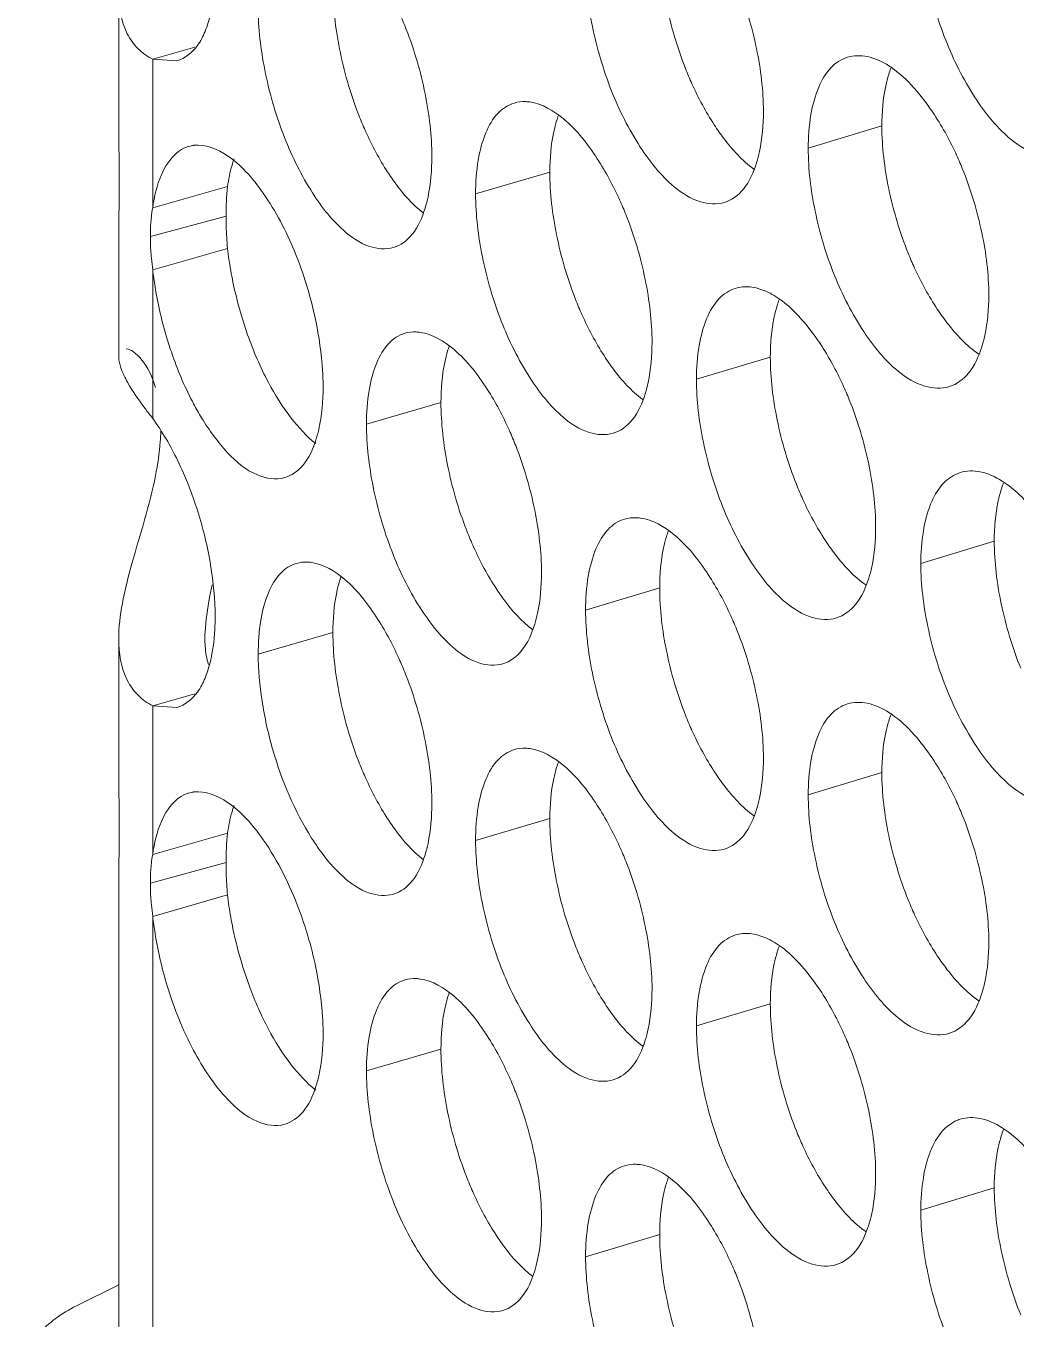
# Model space of a CAD drawing. Header units: millimetres. Extents: x 1177 to 4147, y 93 to 2194.
# Drawn here: x 2490.64 to 2502.7, y 757.22 to 772.97 of the extents above; entities that cross this region are included whole.
import ezdxf

# ---------------------------------------------------------------- set-up
doc = ezdxf.new("R2010")
doc.units = ezdxf.units.MM
doc.header["$LTSCALE"] = 0.1
doc.layers.get('0').update_dxf_attribs({"lineweight": 13})
doc.layers.add('标注', color=251, linetype='Continuous', lineweight=9)

# ---------------------------------------------------------------- blocks, each defined once
blk = doc.blocks.new('02')
for p, q in [((4328.801, 693.937), (4328.801, 696.095)), ((4329.392, 692.345), (4329.392, 694.932)), ((4328.801, 689.75), (4328.801, 691.908)), ((4329.392, 688.682), (4329.392, 691.269)), ((4328.801, 682.687), (4328.801, 684.845)), ((4329.392, 681.095), (4329.392, 683.682)), ((4328.801, 672.837), (4328.801, 680.658)), ((4329.392, 671.722), (4329.392, 680.019)), ((4328.064, 673.242), (4328.801, 673.61))]:
    blk.add_line(p, q)
for points, knots in [([(4328.811, 692.768), (4328.811, 692.859), (4328.808, 693.249), (4328.801, 693.638), (4328.801, 693.937)], [0, 0, 0, 0, 0.234141, 1, 1, 1, 1]), ([(4328.801, 691.908), (4328.801, 691.965), (4328.805, 692.252), (4328.811, 692.539), (4328.811, 692.768)], [0, 0, 0, 0, 0.201606, 1, 1, 1, 1]), ([(4328.811, 681.518), (4328.811, 681.609), (4328.808, 681.999), (4328.801, 682.388), (4328.801, 682.687)], [0, 0, 0, 0, 0.234141, 1, 1, 1, 1]), ([(4328.801, 680.658), (4328.801, 680.715), (4328.805, 681.002), (4328.811, 681.289), (4328.811, 681.518)], [0, 0, 0, 0, 0.201606, 1, 1, 1, 1]), ([(4328.064, 673.242), (4327.934, 673.177), (4327.699, 673.036), (4327.413, 672.779), (4327.229, 672.491), (4327.185, 672.28), (4327.185, 672.181)], [0, 0, 0, 0, 0.301576, 0.565308, 0.793495, 1, 1, 1, 1])]:
    blk.add_open_spline(points, degree=3, knots=knots)
at = {"layer": '标注'}
for p, q in [((4330.127, 695.141), (4329.392, 694.932)), ((4329.392, 694.932), (4329.813, 694.902)), ((4342.08, 693.771), (4340.799, 693.381)), ((4342.08, 693.771), (4340.799, 693.381)), ((4336.303, 692.969), (4335.011, 692.588)), ((4330.695, 692.717), (4329.392, 692.345)), ((4330.668, 692.203), (4329.351, 691.844)), ((4330.695, 691.641), (4329.392, 691.269)), ((4340.139, 689.749), (4338.854, 689.362)), ((4334.408, 688.96), (4333.112, 688.583)), ((4344.036, 686.548), (4342.758, 686.155)), ((4338.214, 685.732), (4336.925, 685.348)), ((4332.528, 684.957), (4331.228, 684.582)), ((4330.127, 683.891), (4329.392, 683.682)), ((4329.392, 683.682), (4329.813, 683.652)), ((4342.08, 682.521), (4340.799, 682.131)), ((4336.303, 681.719), (4335.011, 681.338)), ((4330.695, 681.467), (4329.392, 681.095)), ((4330.668, 680.953), (4329.351, 680.594)), ((4330.695, 680.391), (4329.392, 680.019)), ((4340.139, 678.499), (4338.854, 678.112)), ((4334.408, 677.71), (4333.112, 677.333)), ((4344.036, 675.298), (4342.758, 674.905)), ((4338.214, 674.482), (4336.925, 674.098))]:
    blk.add_line(p, q, dxfattribs=at)
for centre, radius, start, end in [((4344.003, 694.104), 1.889, 159.2059, 162.6715), ((4344.003, 694.104), 1.889, 159.2059, 162.6715), ((4338.27, 693.298), 1.933, 160.2403, 163.0029), ((4330.173, 692.886), 0.55, 97.1735, 105.9366), ((4331.697, 691.929), 2.342, 169.768, 173.6853), ((4335.848, 692.205), 5.18, 178.0496, 180.0207), ((4336.345, 692.204), 5.677, 180.0086, 181.863), ((4336.687, 692.216), 6.02, 181.871, 185.483), ((4333.9, 691.891), 4.55, 185.3339, 187.8588), ((4336.712, 692.304), 6.053, 186.2893, 189.956), ((4342.076, 690.081), 1.903, 159.5485, 162.781), ((4336.39, 689.289), 1.95, 160.5892, 163.1153), ((4343.627, 687.144), 0.623, 107.151, 111.3587), ((4345.946, 686.882), 1.875, 158.8656, 162.563), ((4340.165, 686.062), 1.918, 159.8933, 162.8914), ((4334.526, 685.283), 1.966, 160.9402, 163.2288), ((4332.677, 684.848), 2.377, 177.2621, 180.0726), ((4344.003, 682.854), 1.889, 159.2059, 162.6715), ((4338.27, 682.048), 1.933, 160.2403, 163.0029), ((4330.173, 681.636), 0.55, 97.1735, 105.9366), ((4331.697, 680.679), 2.342, 169.768, 173.6853), ((4335.848, 680.955), 5.18, 178.0496, 180.0207), ((4336.345, 680.954), 5.677, 180.0086, 181.863), ((4336.687, 680.966), 6.02, 181.871, 185.483), ((4333.9, 680.641), 4.55, 185.3339, 187.8588), ((4336.712, 681.054), 6.053, 186.2893, 189.956), ((4325.459, 677.725), 6.915, 11.8959, 16.4054), ((4342.076, 678.831), 1.903, 159.5485, 162.781), ((4337.706, 681.239), 7.065, 196.9104, 198.0479), ((4336.39, 678.039), 1.95, 160.5892, 163.1153), ((4343.627, 675.894), 0.623, 107.151, 111.3587), ((4345.946, 675.632), 1.875, 158.8656, 162.563), ((4340.165, 674.812), 1.918, 159.8933, 162.8914)]:
    blk.add_arc(centre, radius, start, end, dxfattribs=at)
for points, knots in [([(4342.758, 697.405), (4342.758, 697.038), (4342.853, 696.282), (4343.179, 695.201), (4343.667, 694.252), (4344.099, 693.721), (4344.336, 693.529)], [0, 0, 0, 0, 0.256412, 0.529221, 0.786254, 1, 1, 1, 1]), ([(4338.214, 696.982), (4338.214, 696.615), (4338.307, 695.859), (4338.52, 695.129), (4338.664, 694.767)], [0, 0, 0, 0, 0.484725, 1, 1, 1, 1]), ([(4338.214, 696.982), (4338.214, 696.615), (4338.307, 695.859), (4338.52, 695.129), (4338.664, 694.767)], [0, 0, 0, 0, 0.484725, 1, 1, 1, 1]), ([(4333.805, 695.451), (4333.77, 695.54), (4333.629, 695.879), (4333.458, 696.205), (4333.312, 696.433)], [0, 0, 0, 0, 0.260824, 1, 1, 1, 1]), ([(4336.925, 696.598), (4336.925, 696.231), (4337.018, 695.475), (4337.335, 694.392), (4337.812, 693.441), (4338.234, 692.905), (4338.467, 692.711)], [0, 0, 0, 0, 0.256988, 0.530284, 0.787246, 1, 1, 1, 1]), ([(4336.925, 696.598), (4336.925, 696.231), (4337.018, 695.475), (4337.335, 694.392), (4337.812, 693.441), (4338.234, 692.905), (4338.467, 692.711)], [0, 0, 0, 0, 0.256988, 0.530284, 0.787246, 1, 1, 1, 1]), ([(4332.528, 696.207), (4332.528, 695.84), (4332.618, 695.083), (4332.827, 694.352), (4332.967, 693.989)], [0, 0, 0, 0, 0.484841, 1, 1, 1, 1]), ([(4340.019, 694.023), (4340.019, 694.389), (4339.925, 695.145), (4339.709, 695.874), (4339.564, 696.236)], [0, 0, 0, 0, 0.484554, 1, 1, 1, 1]), ([(4340.019, 694.023), (4340.019, 694.389), (4339.925, 695.145), (4339.709, 695.874), (4339.564, 696.236)], [0, 0, 0, 0, 0.484554, 1, 1, 1, 1]), ([(4328.801, 696.095), (4328.8, 695.85), (4328.855, 695.483), (4329.123, 695.104), (4329.299, 694.978), (4329.392, 694.932)], [0, 0, 0, 0, 0.536627, 0.771347, 1, 1, 1, 1]), ([(4329.813, 694.902), (4329.956, 694.943), (4330.159, 695.114), (4330.317, 695.426), (4330.376, 695.62), (4330.401, 695.725)], [0, 0, 0, 0, 0.426718, 0.691609, 1, 1, 1, 1]), ([(4331.228, 695.832), (4331.228, 695.469), (4331.318, 694.72), (4331.622, 693.645), (4332.079, 692.695), (4332.485, 692.155), (4332.711, 691.955)], [0, 0, 0, 0, 0.256731, 0.529807, 0.786809, 1, 1, 1, 1]), ([(4334.249, 693.235), (4334.249, 693.602), (4334.157, 694.358), (4333.946, 695.088), (4333.805, 695.451)], [0, 0, 0, 0, 0.48467, 1, 1, 1, 1]), ([(4341.48, 694.965), (4341.372, 694.933), (4341.157, 694.788), (4340.95, 694.422), (4340.824, 693.939), (4340.799, 693.577), (4340.799, 693.381)], [0, 0, 0, 0, 0.184776, 0.405862, 0.677804, 1, 1, 1, 1]), ([(4341.48, 694.965), (4341.372, 694.933), (4341.157, 694.788), (4340.95, 694.422), (4340.824, 693.939), (4340.799, 693.577), (4340.799, 693.381)], [0, 0, 0, 0, 0.184776, 0.405862, 0.677804, 1, 1, 1, 1]), ([(4342.966, 694.008), (4342.854, 694.176), (4342.627, 694.473), (4342.244, 694.815), (4341.855, 695), (4341.59, 694.999), (4341.48, 694.965)], [0, 0, 0, 0, 0.324351, 0.596195, 0.815556, 1, 1, 1, 1]), ([(4342.966, 694.008), (4342.854, 694.176), (4342.627, 694.473), (4342.244, 694.815), (4341.855, 695), (4341.59, 694.999), (4341.48, 694.965)], [0, 0, 0, 0, 0.324351, 0.596195, 0.815556, 1, 1, 1, 1]), ([(4338.664, 694.767), (4338.699, 694.678), (4338.842, 694.341), (4339.016, 694.016), (4339.164, 693.789)], [0, 0, 0, 0, 0.260671, 1, 1, 1, 1]), ([(4338.664, 694.767), (4338.699, 694.678), (4338.842, 694.341), (4339.016, 694.016), (4339.164, 693.789)], [0, 0, 0, 0, 0.260671, 1, 1, 1, 1]), ([(4342.2, 694.667), (4342.18, 694.602), (4342.104, 694.309), (4342.08, 694.005), (4342.08, 693.771)], [0, 0, 0, 0, 0.225626, 1, 1, 1, 1]), ([(4342.2, 694.667), (4342.18, 694.602), (4342.104, 694.309), (4342.08, 694.005), (4342.08, 693.771)], [0, 0, 0, 0, 0.225626, 1, 1, 1, 1]), ([(4335.681, 694.169), (4335.576, 694.138), (4335.362, 693.994), (4335.16, 693.629), (4335.035, 693.147), (4335.011, 692.785), (4335.011, 692.588)], [0, 0, 0, 0, 0.18233, 0.402579, 0.67547, 1, 1, 1, 1]), ([(4335.955, 694.187), (4335.931, 694.19), (4335.84, 694.199), (4335.747, 694.188), (4335.681, 694.169)], [0, 0, 0, 0, 0.259303, 1, 1, 1, 1]), ([(4337.128, 693.2), (4336.963, 693.454), (4336.645, 693.87), (4336.171, 694.156), (4335.955, 694.187)], [0, 0, 0, 0, 0.581214, 1, 1, 1, 1]), ([(4332.967, 693.989), (4333.001, 693.9), (4333.141, 693.561), (4333.311, 693.235), (4333.455, 693.007)], [0, 0, 0, 0, 0.260931, 1, 1, 1, 1]), ([(4339.899, 693.129), (4339.919, 693.194), (4339.995, 693.486), (4340.019, 693.79), (4340.019, 694.023)], [0, 0, 0, 0, 0.225563, 1, 1, 1, 1]), ([(4339.899, 693.129), (4339.919, 693.194), (4339.995, 693.486), (4340.019, 693.79), (4340.019, 694.023)], [0, 0, 0, 0, 0.225563, 1, 1, 1, 1]), ([(4343.479, 693.031), (4343.443, 693.12), (4343.296, 693.458), (4343.118, 693.782), (4342.966, 694.008)], [0, 0, 0, 0, 0.260387, 1, 1, 1, 1]), ([(4343.479, 693.031), (4343.443, 693.12), (4343.296, 693.458), (4343.118, 693.782), (4342.966, 694.008)], [0, 0, 0, 0, 0.260387, 1, 1, 1, 1]), ([(4336.421, 693.864), (4336.401, 693.799), (4336.327, 693.506), (4336.303, 693.202), (4336.303, 692.969)], [0, 0, 0, 0, 0.225225, 1, 1, 1, 1]), ([(4339.164, 693.789), (4339.217, 693.708), (4339.414, 693.426), (4339.651, 693.165), (4339.853, 693.02)], [0, 0, 0, 0, 0.279659, 1, 1, 1, 1]), ([(4339.164, 693.789), (4339.217, 693.708), (4339.414, 693.426), (4339.651, 693.165), (4339.853, 693.02)], [0, 0, 0, 0, 0.279659, 1, 1, 1, 1]), ([(4342.08, 693.771), (4342.08, 693.405), (4342.174, 692.648), (4342.391, 691.92), (4342.537, 691.559)], [0, 0, 0, 0, 0.484648, 1, 1, 1, 1]), ([(4342.08, 693.771), (4342.08, 693.405), (4342.174, 692.648), (4342.391, 691.92), (4342.537, 691.559)], [0, 0, 0, 0, 0.484648, 1, 1, 1, 1]), ([(4331.316, 692.6), (4331.223, 692.734), (4331.035, 692.972), (4330.662, 693.309), (4330.309, 693.458), (4330.104, 693.433)], [0, 0, 0, 0, 0.320968, 0.5929, 1, 1, 1, 1]), ([(4344.336, 693.529), (4344.475, 693.417), (4344.755, 693.242), (4345.098, 693.223), (4345.235, 693.265)], [0, 0, 0, 0, 0.555309, 1, 1, 1, 1]), ([(4329.805, 693.297), (4329.689, 693.198), (4329.497, 692.886), (4329.419, 692.542), (4329.392, 692.345)], [0, 0, 0, 0, 0.434523, 1, 1, 1, 1]), ([(4330.022, 693.416), (4329.963, 693.399), (4329.887, 693.361), (4329.821, 693.31), (4329.805, 693.297)], [0, 0, 0, 0, 0.740858, 1, 1, 1, 1]), ([(4334.132, 692.342), (4334.152, 692.407), (4334.226, 692.699), (4334.249, 693.002), (4334.249, 693.235)], [0, 0, 0, 0, 0.225161, 1, 1, 1, 1]), ([(4340.799, 693.381), (4340.799, 693.015), (4340.893, 692.258), (4341.216, 691.177), (4341.7, 690.227), (4342.129, 689.694), (4342.365, 689.502)], [0, 0, 0, 0, 0.256604, 0.529576, 0.786585, 1, 1, 1, 1]), ([(4340.799, 693.381), (4340.799, 693.015), (4340.893, 692.258), (4341.216, 691.177), (4341.7, 690.227), (4342.129, 689.694), (4342.365, 689.502)], [0, 0, 0, 0, 0.256604, 0.529576, 0.786585, 1, 1, 1, 1]), ([(4330.808, 693.196), (4330.795, 693.16), (4330.744, 693.003), (4330.712, 692.842), (4330.695, 692.717)], [0, 0, 0, 0, 0.232223, 1, 1, 1, 1]), ([(4333.455, 693.007), (4333.505, 692.929), (4333.689, 692.657), (4333.909, 692.404), (4334.096, 692.258)], [0, 0, 0, 0, 0.278486, 1, 1, 1, 1]), ([(4337.629, 692.22), (4337.594, 692.309), (4337.45, 692.647), (4337.276, 692.972), (4337.128, 693.2)], [0, 0, 0, 0, 0.26065, 1, 1, 1, 1]), ([(4339.34, 692.44), (4339.469, 692.479), (4339.727, 692.679), (4339.848, 692.966), (4339.899, 693.129)], [0, 0, 0, 0, 0.441719, 1, 1, 1, 1]), ([(4339.34, 692.44), (4339.469, 692.479), (4339.727, 692.679), (4339.848, 692.966), (4339.899, 693.129)], [0, 0, 0, 0, 0.441719, 1, 1, 1, 1]), ([(4343.941, 690.821), (4343.941, 691.187), (4343.845, 691.943), (4343.626, 692.671), (4343.479, 693.031)], [0, 0, 0, 0, 0.484476, 1, 1, 1, 1]), ([(4343.941, 690.821), (4343.941, 691.187), (4343.845, 691.943), (4343.626, 692.671), (4343.479, 693.031)], [0, 0, 0, 0, 0.484476, 1, 1, 1, 1]), ([(4336.303, 692.969), (4336.303, 692.602), (4336.395, 691.846), (4336.607, 691.116), (4336.75, 690.753)], [0, 0, 0, 0, 0.484764, 1, 1, 1, 1]), ([(4330.695, 692.717), (4330.692, 692.69), (4330.68, 692.578), (4330.674, 692.466), (4330.671, 692.381)], [0, 0, 0, 0, 0.242582, 1, 1, 1, 1]), ([(4332.225, 690.4), (4332.14, 690.807), (4331.905, 691.573), (4331.535, 692.287), (4331.316, 692.6)], [0, 0, 0, 0, 0.521078, 1, 1, 1, 1]), ([(4335.011, 692.588), (4335.011, 692.222), (4335.103, 691.467), (4335.417, 690.385), (4335.888, 689.434), (4336.305, 688.897), (4336.536, 688.701)], [0, 0, 0, 0, 0.257025, 0.530351, 0.787311, 1, 1, 1, 1]), ([(4338.467, 692.711), (4338.602, 692.599), (4338.872, 692.423), (4339.207, 692.399), (4339.34, 692.44)], [0, 0, 0, 0, 0.557203, 1, 1, 1, 1]), ([(4338.467, 692.711), (4338.602, 692.599), (4338.872, 692.423), (4339.207, 692.399), (4339.34, 692.44)], [0, 0, 0, 0, 0.557203, 1, 1, 1, 1]), ([(4333.581, 691.655), (4333.709, 691.692), (4333.965, 691.893), (4334.083, 692.179), (4334.132, 692.342)], [0, 0, 0, 0, 0.438663, 1, 1, 1, 1]), ([(4329.369, 692.186), (4329.366, 692.159), (4329.355, 692.045), (4329.351, 691.931), (4329.351, 691.844)], [0, 0, 0, 0, 0.240746, 1, 1, 1, 1]), ([(4338.081, 690.006), (4338.081, 690.372), (4337.987, 691.128), (4337.773, 691.857), (4337.629, 692.22)], [0, 0, 0, 0, 0.484593, 1, 1, 1, 1]), ([(4332.711, 691.955), (4332.843, 691.837), (4333.109, 691.649), (4333.448, 691.616), (4333.581, 691.655)], [0, 0, 0, 0, 0.561342, 1, 1, 1, 1]), ([(4329.351, 691.844), (4329.351, 691.813), (4329.353, 691.688), (4329.36, 691.563), (4329.369, 691.468)], [0, 0, 0, 0, 0.242279, 1, 1, 1, 1]), ([(4342.537, 691.559), (4342.573, 691.47), (4342.718, 691.133), (4342.895, 690.809), (4343.045, 690.582)], [0, 0, 0, 0, 0.260496, 1, 1, 1, 1]), ([(4342.537, 691.559), (4342.573, 691.47), (4342.718, 691.133), (4342.895, 690.809), (4343.045, 690.582)], [0, 0, 0, 0, 0.260496, 1, 1, 1, 1]), ([(4329.392, 691.269), (4329.403, 691.17), (4329.459, 690.762), (4329.554, 690.36), (4329.644, 690.062)], [0, 0, 0, 0, 0.243528, 1, 1, 1, 1]), ([(4330.75, 691.257), (4330.762, 691.189), (4330.815, 690.911), (4330.885, 690.637), (4330.947, 690.434)], [0, 0, 0, 0, 0.247361, 1, 1, 1, 1]), ([(4341.005, 689.984), (4340.894, 690.152), (4340.692, 690.418), (4340.368, 690.723), (4340.08, 690.901), (4339.797, 690.984), (4339.613, 690.97), (4339.532, 690.945)], [0, 0, 0, 0, 0.324474, 0.533713, 0.711862, 0.863947, 1, 1, 1, 1]), ([(4336.75, 690.753), (4336.785, 690.664), (4336.926, 690.326), (4337.099, 690.001), (4337.246, 689.774)], [0, 0, 0, 0, 0.260758, 1, 1, 1, 1]), ([(4339.532, 690.945), (4339.425, 690.913), (4339.21, 690.768), (4339.005, 690.403), (4338.879, 689.921), (4338.854, 689.558), (4338.854, 689.362)], [0, 0, 0, 0, 0.183968, 0.404776, 0.677031, 1, 1, 1, 1]), ([(4343.819, 689.926), (4343.84, 689.991), (4343.916, 690.283), (4343.941, 690.587), (4343.941, 690.821)], [0, 0, 0, 0, 0.225833, 1, 1, 1, 1]), ([(4343.819, 689.926), (4343.84, 689.991), (4343.916, 690.283), (4343.941, 690.587), (4343.941, 690.821)], [0, 0, 0, 0, 0.225833, 1, 1, 1, 1]), ([(4340.259, 690.644), (4340.239, 690.579), (4340.164, 690.287), (4340.139, 689.983), (4340.139, 689.749)], [0, 0, 0, 0, 0.225492, 1, 1, 1, 1]), ([(4343.045, 690.582), (4343.1, 690.5), (4343.306, 690.211), (4343.555, 689.946), (4343.766, 689.802)], [0, 0, 0, 0, 0.280375, 1, 1, 1, 1]), ([(4343.045, 690.582), (4343.1, 690.5), (4343.306, 690.211), (4343.555, 689.946), (4343.766, 689.802)], [0, 0, 0, 0, 0.280375, 1, 1, 1, 1]), ([(4330.947, 690.434), (4330.977, 690.334), (4331.104, 689.949), (4331.264, 689.574), (4331.406, 689.308)], [0, 0, 0, 0, 0.257432, 1, 1, 1, 1]), ([(4332.357, 689.232), (4332.357, 689.325), (4332.344, 689.717), (4332.287, 690.107), (4332.225, 690.4)], [0, 0, 0, 0, 0.236743, 1, 1, 1, 1]), ([(4333.779, 690.163), (4333.673, 690.132), (4333.461, 689.988), (4333.26, 689.624), (4333.136, 689.142), (4333.112, 688.779), (4333.112, 688.583)], [0, 0, 0, 0, 0.181499, 0.401469, 0.674683, 1, 1, 1, 1]), ([(4334.048, 690.179), (4334.025, 690.183), (4333.935, 690.191), (4333.843, 690.181), (4333.779, 690.163)], [0, 0, 0, 0, 0.259359, 1, 1, 1, 1]), ([(4335.213, 689.189), (4335.049, 689.444), (4334.734, 689.86), (4334.263, 690.148), (4334.048, 690.179)], [0, 0, 0, 0, 0.582011, 1, 1, 1, 1]), ([(4328.932, 689.895), (4328.974, 689.89), (4329.073, 689.84), (4329.281, 689.635), (4329.389, 689.399), (4329.441, 689.221)], [0, 0, 0, 0, 0.148198, 0.361925, 1, 1, 1, 1]), ([(4329.644, 690.062), (4329.675, 689.962), (4329.801, 689.577), (4329.962, 689.202), (4330.104, 688.936)], [0, 0, 0, 0, 0.257377, 1, 1, 1, 1]), ([(4334.524, 689.855), (4334.505, 689.79), (4334.431, 689.497), (4334.408, 689.194), (4334.408, 688.96)], [0, 0, 0, 0, 0.225092, 1, 1, 1, 1]), ([(4337.962, 689.112), (4337.982, 689.177), (4338.056, 689.469), (4338.081, 689.773), (4338.081, 690.006)], [0, 0, 0, 0, 0.225428, 1, 1, 1, 1]), ([(4341.514, 689.006), (4341.478, 689.095), (4341.332, 689.433), (4341.155, 689.757), (4341.005, 689.984)], [0, 0, 0, 0, 0.260475, 1, 1, 1, 1]), ([(4343.255, 689.235), (4343.385, 689.275), (4343.644, 689.475), (4343.768, 689.764), (4343.819, 689.926)], [0, 0, 0, 0, 0.443684, 1, 1, 1, 1]), ([(4343.255, 689.235), (4343.385, 689.275), (4343.644, 689.475), (4343.768, 689.764), (4343.819, 689.926)], [0, 0, 0, 0, 0.443684, 1, 1, 1, 1]), ([(4328.954, 689.311), (4328.91, 689.391), (4328.841, 689.531), (4328.801, 689.686), (4328.801, 689.75)], [0, 0, 0, 0, 0.58968, 1, 1, 1, 1]), ([(4337.246, 689.774), (4337.297, 689.694), (4337.491, 689.415), (4337.721, 689.157), (4337.919, 689.011)], [0, 0, 0, 0, 0.279282, 1, 1, 1, 1]), ([(4340.139, 689.749), (4340.139, 689.383), (4340.233, 688.626), (4340.448, 687.897), (4340.593, 687.536)], [0, 0, 0, 0, 0.484687, 1, 1, 1, 1]), ([(4342.365, 689.502), (4342.502, 689.39), (4342.779, 689.214), (4343.119, 689.194), (4343.255, 689.235)], [0, 0, 0, 0, 0.555929, 1, 1, 1, 1]), ([(4342.365, 689.502), (4342.502, 689.39), (4342.779, 689.214), (4343.119, 689.194), (4343.255, 689.235)], [0, 0, 0, 0, 0.555929, 1, 1, 1, 1]), ([(4329.392, 688.682), (4329.347, 688.739), (4329.191, 688.941), (4329.044, 689.151), (4328.954, 689.311)], [0, 0, 0, 0, 0.283462, 1, 1, 1, 1]), ([(4331.406, 689.308), (4331.522, 689.092), (4331.761, 688.709), (4332.068, 688.373), (4332.228, 688.246)], [0, 0, 0, 0, 0.545672, 1, 1, 1, 1]), ([(4332.225, 688.289), (4332.248, 688.357), (4332.331, 688.664), (4332.357, 688.985), (4332.357, 689.232)], [0, 0, 0, 0, 0.223003, 1, 1, 1, 1]), ([(4335.709, 688.208), (4335.674, 688.297), (4335.532, 688.635), (4335.36, 688.961), (4335.213, 689.189)], [0, 0, 0, 0, 0.260737, 1, 1, 1, 1]), ([(4338.854, 689.362), (4338.854, 688.996), (4338.948, 688.239), (4339.268, 687.157), (4339.749, 686.207), (4340.174, 685.672), (4340.408, 685.479)], [0, 0, 0, 0, 0.256797, 0.52993, 0.786916, 1, 1, 1, 1]), ([(4334.408, 688.96), (4334.408, 688.594), (4334.499, 687.837), (4334.709, 687.107), (4334.851, 686.744)], [0, 0, 0, 0, 0.484802, 1, 1, 1, 1]), ([(4337.405, 688.424), (4337.534, 688.462), (4337.791, 688.662), (4337.911, 688.949), (4337.962, 689.112)], [0, 0, 0, 0, 0.440715, 1, 1, 1, 1]), ([(4341.972, 686.795), (4341.972, 687.161), (4341.877, 687.917), (4341.66, 688.645), (4341.514, 689.006)], [0, 0, 0, 0, 0.484515, 1, 1, 1, 1]), ([(4330.104, 688.936), (4330.148, 688.854), (4330.32, 688.553), (4330.523, 688.27), (4330.696, 688.086)], [0, 0, 0, 0, 0.271397, 1, 1, 1, 1]), ([(4330.479, 685.233), (4330.479, 685.532), (4330.418, 686.153), (4330.199, 687.066), (4329.861, 687.927), (4329.56, 688.452), (4329.392, 688.682)], [0, 0, 0, 0, 0.24518, 0.507954, 0.766556, 1, 1, 1, 1]), ([(4333.112, 688.583), (4333.112, 688.218), (4333.203, 687.466), (4333.511, 686.388), (4333.976, 685.437), (4334.388, 684.899), (4334.616, 684.701)], [0, 0, 0, 0, 0.25688, 0.530083, 0.787064, 1, 1, 1, 1]), ([(4336.536, 688.701), (4336.67, 688.588), (4336.938, 688.41), (4337.272, 688.384), (4337.405, 688.424)], [0, 0, 0, 0, 0.558251, 1, 1, 1, 1]), ([(4329.532, 688.462), (4329.531, 688.4), (4329.518, 688.14), (4329.479, 687.882), (4329.441, 687.688)], [0, 0, 0, 0, 0.238404, 1, 1, 1, 1]), ([(4331.69, 687.652), (4331.811, 687.687), (4332.057, 687.869), (4332.175, 688.138), (4332.225, 688.289)], [0, 0, 0, 0, 0.441393, 1, 1, 1, 1]), ([(4330.696, 688.086), (4330.844, 687.93), (4331.132, 687.674), (4331.537, 687.608), (4331.69, 687.652)], [0, 0, 0, 0, 0.574979, 1, 1, 1, 1]), ([(4336.157, 685.993), (4336.157, 686.36), (4336.065, 687.116), (4335.852, 687.845), (4335.709, 688.208)], [0, 0, 0, 0, 0.484632, 1, 1, 1, 1]), ([(4329.441, 687.688), (4329.339, 687.169), (4329.098, 686.438), (4328.856, 685.496), (4328.801, 685.051), (4328.801, 684.845)], [0, 0, 0, 0, 0.543055, 0.787808, 1, 1, 1, 1]), ([(4343.4, 687.725), (4343.297, 687.685), (4343.095, 687.529), (4342.901, 687.167), (4342.782, 686.696), (4342.758, 686.344), (4342.758, 686.155)], [0, 0, 0, 0, 0.186349, 0.409523, 0.681034, 1, 1, 1, 1]), ([(4344.942, 686.787), (4344.829, 686.955), (4344.599, 687.252), (4344.213, 687.593), (4343.82, 687.776), (4343.554, 687.774), (4343.443, 687.74)], [0, 0, 0, 0, 0.323685, 0.595295, 0.814917, 1, 1, 1, 1]), ([(4340.593, 687.536), (4340.628, 687.447), (4340.773, 687.109), (4340.948, 686.785), (4341.097, 686.558)], [0, 0, 0, 0, 0.260583, 1, 1, 1, 1]), ([(4344.157, 687.443), (4344.137, 687.378), (4344.06, 687.086), (4344.036, 686.781), (4344.036, 686.548)], [0, 0, 0, 0, 0.225761, 1, 1, 1, 1]), ([(4337.599, 686.93), (4337.493, 686.898), (4337.279, 686.754), (4337.075, 686.389), (4336.95, 685.907), (4336.925, 685.544), (4336.925, 685.348)], [0, 0, 0, 0, 0.183153, 0.403682, 0.676253, 1, 1, 1, 1]), ([(4337.876, 686.949), (4337.853, 686.952), (4337.76, 686.96), (4337.665, 686.95), (4337.599, 686.93)], [0, 0, 0, 0, 0.259249, 1, 1, 1, 1]), ([(4339.059, 685.965), (4338.893, 686.218), (4338.571, 686.635), (4338.094, 686.919), (4337.876, 686.949)], [0, 0, 0, 0, 0.580424, 1, 1, 1, 1]), ([(4334.851, 686.744), (4334.885, 686.655), (4335.026, 686.317), (4335.197, 685.991), (4335.343, 685.763)], [0, 0, 0, 0, 0.260845, 1, 1, 1, 1]), ([(4341.851, 685.9), (4341.872, 685.965), (4341.948, 686.257), (4341.972, 686.561), (4341.972, 686.795)], [0, 0, 0, 0, 0.225697, 1, 1, 1, 1]), ([(4338.332, 686.627), (4338.312, 686.562), (4338.238, 686.269), (4338.214, 685.965), (4338.214, 685.732)], [0, 0, 0, 0, 0.225358, 1, 1, 1, 1]), ([(4341.097, 686.558), (4341.151, 686.476), (4341.353, 686.191), (4341.595, 685.928), (4341.802, 685.784)], [0, 0, 0, 0, 0.280024, 1, 1, 1, 1]), ([(4344.036, 686.548), (4344.036, 686.181), (4344.131, 685.425), (4344.35, 684.697), (4344.496, 684.336)], [0, 0, 0, 0, 0.48461, 1, 1, 1, 1]), ([(4331.891, 686.16), (4331.787, 686.13), (4331.575, 685.987), (4331.375, 685.624), (4331.252, 685.142), (4331.228, 684.779), (4331.228, 684.582)], [0, 0, 0, 0, 0.180661, 0.40035, 0.673891, 1, 1, 1, 1]), ([(4332.157, 686.176), (4332.134, 686.179), (4332.046, 686.188), (4331.955, 686.179), (4331.891, 686.16)], [0, 0, 0, 0, 0.259416, 1, 1, 1, 1]), ([(4333.312, 685.183), (4333.15, 685.438), (4332.839, 685.854), (4332.371, 686.144), (4332.157, 686.176)], [0, 0, 0, 0, 0.582814, 1, 1, 1, 1]), ([(4342.758, 686.155), (4342.758, 685.788), (4342.853, 685.032), (4343.179, 683.951), (4343.667, 683.002), (4344.099, 682.471), (4344.336, 682.279)], [0, 0, 0, 0, 0.256412, 0.529221, 0.786254, 1, 1, 1, 1]), ([(4332.643, 685.851), (4332.624, 685.786), (4332.551, 685.493), (4332.528, 685.19), (4332.528, 684.957)], [0, 0, 0, 0, 0.22496, 1, 1, 1, 1]), ([(4336.039, 685.1), (4336.059, 685.164), (4336.133, 685.457), (4336.157, 685.76), (4336.157, 685.993)], [0, 0, 0, 0, 0.225294, 1, 1, 1, 1]), ([(4339.564, 684.986), (4339.528, 685.075), (4339.384, 685.412), (4339.208, 685.737), (4339.059, 685.965)], [0, 0, 0, 0, 0.260562, 1, 1, 1, 1]), ([(4341.29, 685.21), (4341.419, 685.25), (4341.678, 685.45), (4341.8, 685.738), (4341.851, 685.9)], [0, 0, 0, 0, 0.442709, 1, 1, 1, 1]), ([(4330.426, 685.789), (4330.411, 685.717), (4330.357, 685.443), (4330.313, 685.166), (4330.304, 684.961)], [0, 0, 0, 0, 0.264477, 1, 1, 1, 1]), ([(4335.343, 685.763), (4335.393, 685.684), (4335.582, 685.409), (4335.807, 685.153), (4336, 685.007)], [0, 0, 0, 0, 0.27889, 1, 1, 1, 1]), ([(4338.214, 685.732), (4338.214, 685.365), (4338.307, 684.609), (4338.52, 683.879), (4338.664, 683.517)], [0, 0, 0, 0, 0.484725, 1, 1, 1, 1]), ([(4340.408, 685.479), (4340.545, 685.367), (4340.818, 685.191), (4341.155, 685.169), (4341.29, 685.21)], [0, 0, 0, 0, 0.55656, 1, 1, 1, 1]), ([(4330.457, 684.807), (4330.46, 684.841), (4330.474, 684.983), (4330.479, 685.125), (4330.479, 685.233)], [0, 0, 0, 0, 0.240443, 1, 1, 1, 1]), ([(4333.805, 684.201), (4333.77, 684.29), (4333.629, 684.629), (4333.458, 684.955), (4333.312, 685.183)], [0, 0, 0, 0, 0.260824, 1, 1, 1, 1]), ([(4336.925, 685.348), (4336.925, 684.981), (4337.018, 684.225), (4337.335, 683.142), (4337.812, 682.191), (4338.234, 681.655), (4338.467, 681.461)], [0, 0, 0, 0, 0.256988, 0.530284, 0.787246, 1, 1, 1, 1]), ([(4332.528, 684.957), (4332.528, 684.59), (4332.618, 683.833), (4332.827, 683.102), (4332.967, 682.739)], [0, 0, 0, 0, 0.484841, 1, 1, 1, 1]), ([(4335.486, 684.412), (4335.613, 684.45), (4335.87, 684.65), (4335.989, 684.937), (4336.039, 685.1)], [0, 0, 0, 0, 0.439697, 1, 1, 1, 1]), ([(4340.019, 682.773), (4340.019, 683.139), (4339.925, 683.895), (4339.709, 684.624), (4339.564, 684.986)], [0, 0, 0, 0, 0.484554, 1, 1, 1, 1]), ([(4328.801, 684.845), (4328.8, 684.6), (4328.855, 684.233), (4329.123, 683.854), (4329.299, 683.728), (4329.392, 683.682)], [0, 0, 0, 0, 0.536627, 0.771347, 1, 1, 1, 1]), ([(4330.301, 684.845), (4330.301, 684.804), (4330.306, 684.654), (4330.329, 684.502), (4330.365, 684.4)], [0, 0, 0, 0, 0.274396, 1, 1, 1, 1]), ([(4330.401, 684.475), (4330.407, 684.501), (4330.43, 684.611), (4330.447, 684.722), (4330.457, 684.807)], [0, 0, 0, 0, 0.239722, 1, 1, 1, 1]), ([(4334.616, 684.701), (4334.749, 684.585), (4335.016, 684.402), (4335.353, 684.373), (4335.486, 684.412)], [0, 0, 0, 0, 0.55978, 1, 1, 1, 1]), ([(4329.813, 683.652), (4329.956, 683.693), (4330.159, 683.864), (4330.317, 684.176), (4330.376, 684.37), (4330.401, 684.475)], [0, 0, 0, 0, 0.426718, 0.691609, 1, 1, 1, 1]), ([(4331.228, 684.582), (4331.228, 684.311), (4331.28, 683.748), (4331.523, 682.652), (4331.858, 681.854), (4332.157, 681.381)], [0, 0, 0, 0, 0.241767, 0.501191, 1, 1, 1, 1]), ([(4334.249, 681.985), (4334.249, 682.352), (4334.157, 683.108), (4333.946, 683.838), (4333.805, 684.201)], [0, 0, 0, 0, 0.48467, 1, 1, 1, 1]), ([(4341.48, 683.715), (4341.372, 683.683), (4341.157, 683.538), (4340.95, 683.172), (4340.824, 682.689), (4340.799, 682.327), (4340.799, 682.131)], [0, 0, 0, 0, 0.184776, 0.405862, 0.677804, 1, 1, 1, 1]), ([(4342.966, 682.758), (4342.854, 682.926), (4342.627, 683.223), (4342.244, 683.565), (4341.855, 683.75), (4341.59, 683.749), (4341.48, 683.715)], [0, 0, 0, 0, 0.324351, 0.596195, 0.815556, 1, 1, 1, 1]), ([(4338.664, 683.517), (4338.699, 683.428), (4338.842, 683.091), (4339.016, 682.766), (4339.164, 682.539)], [0, 0, 0, 0, 0.260671, 1, 1, 1, 1]), ([(4342.2, 683.417), (4342.18, 683.352), (4342.104, 683.059), (4342.08, 682.755), (4342.08, 682.521)], [0, 0, 0, 0, 0.225626, 1, 1, 1, 1]), ([(4335.681, 682.919), (4335.576, 682.888), (4335.362, 682.744), (4335.16, 682.379), (4335.035, 681.897), (4335.011, 681.535), (4335.011, 681.338)], [0, 0, 0, 0, 0.18233, 0.402579, 0.67547, 1, 1, 1, 1]), ([(4335.955, 682.937), (4335.931, 682.94), (4335.84, 682.949), (4335.747, 682.938), (4335.681, 682.919)], [0, 0, 0, 0, 0.259303, 1, 1, 1, 1]), ([(4337.128, 681.95), (4336.963, 682.204), (4336.645, 682.62), (4336.171, 682.906), (4335.955, 682.937)], [0, 0, 0, 0, 0.581214, 1, 1, 1, 1]), ([(4332.967, 682.739), (4333.001, 682.65), (4333.141, 682.311), (4333.311, 681.985), (4333.455, 681.757)], [0, 0, 0, 0, 0.260931, 1, 1, 1, 1]), ([(4339.899, 681.879), (4339.919, 681.944), (4339.995, 682.236), (4340.019, 682.54), (4340.019, 682.773)], [0, 0, 0, 0, 0.225563, 1, 1, 1, 1]), ([(4343.479, 681.781), (4343.443, 681.87), (4343.296, 682.208), (4343.118, 682.532), (4342.966, 682.758)], [0, 0, 0, 0, 0.260387, 1, 1, 1, 1]), ([(4336.421, 682.614), (4336.401, 682.549), (4336.327, 682.256), (4336.303, 681.952), (4336.303, 681.719)], [0, 0, 0, 0, 0.225225, 1, 1, 1, 1]), ([(4339.164, 682.539), (4339.217, 682.458), (4339.414, 682.176), (4339.651, 681.915), (4339.853, 681.77)], [0, 0, 0, 0, 0.279659, 1, 1, 1, 1]), ([(4342.08, 682.521), (4342.08, 682.155), (4342.174, 681.398), (4342.391, 680.67), (4342.537, 680.309)], [0, 0, 0, 0, 0.484648, 1, 1, 1, 1]), ([(4331.316, 681.35), (4331.223, 681.484), (4331.035, 681.722), (4330.662, 682.059), (4330.309, 682.208), (4330.104, 682.183)], [0, 0, 0, 0, 0.320968, 0.5929, 1, 1, 1, 1]), ([(4344.336, 682.279), (4344.475, 682.167), (4344.755, 681.992), (4345.098, 681.973), (4345.235, 682.015)], [0, 0, 0, 0, 0.555309, 1, 1, 1, 1]), ([(4329.805, 682.047), (4329.689, 681.948), (4329.497, 681.636), (4329.419, 681.292), (4329.392, 681.095)], [0, 0, 0, 0, 0.434523, 1, 1, 1, 1]), ([(4330.022, 682.166), (4329.963, 682.149), (4329.887, 682.111), (4329.821, 682.06), (4329.805, 682.047)], [0, 0, 0, 0, 0.740858, 1, 1, 1, 1]), ([(4334.132, 681.092), (4334.152, 681.157), (4334.226, 681.449), (4334.249, 681.752), (4334.249, 681.985)], [0, 0, 0, 0, 0.225161, 1, 1, 1, 1]), ([(4340.799, 682.131), (4340.799, 681.765), (4340.893, 681.008), (4341.216, 679.927), (4341.7, 678.977), (4342.129, 678.444), (4342.365, 678.252)], [0, 0, 0, 0, 0.256604, 0.529576, 0.786585, 1, 1, 1, 1]), ([(4330.808, 681.946), (4330.795, 681.91), (4330.744, 681.753), (4330.712, 681.592), (4330.695, 681.467)], [0, 0, 0, 0, 0.232223, 1, 1, 1, 1]), ([(4333.455, 681.757), (4333.505, 681.679), (4333.689, 681.407), (4333.909, 681.154), (4334.096, 681.008)], [0, 0, 0, 0, 0.278486, 1, 1, 1, 1]), ([(4337.629, 680.97), (4337.594, 681.059), (4337.45, 681.397), (4337.276, 681.722), (4337.128, 681.95)], [0, 0, 0, 0, 0.26065, 1, 1, 1, 1]), ([(4339.34, 681.19), (4339.469, 681.229), (4339.727, 681.429), (4339.848, 681.716), (4339.899, 681.879)], [0, 0, 0, 0, 0.441719, 1, 1, 1, 1]), ([(4343.941, 679.571), (4343.941, 679.937), (4343.845, 680.693), (4343.626, 681.421), (4343.479, 681.781)], [0, 0, 0, 0, 0.484476, 1, 1, 1, 1]), ([(4336.303, 681.719), (4336.303, 681.352), (4336.395, 680.596), (4336.607, 679.866), (4336.75, 679.503)], [0, 0, 0, 0, 0.484764, 1, 1, 1, 1]), ([(4330.695, 681.467), (4330.692, 681.44), (4330.68, 681.328), (4330.674, 681.216), (4330.671, 681.131)], [0, 0, 0, 0, 0.242582, 1, 1, 1, 1]), ([(4332.092, 679.678), (4332.046, 679.834), (4331.851, 680.418), (4331.575, 680.978), (4331.316, 681.35)], [0, 0, 0, 0, 0.264701, 1, 1, 1, 1]), ([(4332.157, 681.381), (4332.2, 681.314), (4332.363, 681.072), (4332.552, 680.845), (4332.711, 680.705)], [0, 0, 0, 0, 0.273468, 1, 1, 1, 1]), ([(4335.011, 681.338), (4335.011, 680.972), (4335.103, 680.217), (4335.417, 679.135), (4335.888, 678.184), (4336.305, 677.647), (4336.536, 677.451)], [0, 0, 0, 0, 0.257025, 0.530351, 0.787311, 1, 1, 1, 1]), ([(4338.467, 681.461), (4338.602, 681.349), (4338.872, 681.173), (4339.207, 681.149), (4339.34, 681.19)], [0, 0, 0, 0, 0.557203, 1, 1, 1, 1]), ([(4333.581, 680.405), (4333.709, 680.442), (4333.965, 680.643), (4334.083, 680.929), (4334.132, 681.092)], [0, 0, 0, 0, 0.438663, 1, 1, 1, 1]), ([(4329.369, 680.936), (4329.366, 680.909), (4329.355, 680.795), (4329.351, 680.681), (4329.351, 680.594)], [0, 0, 0, 0, 0.240746, 1, 1, 1, 1]), ([(4338.081, 678.756), (4338.081, 679.122), (4337.987, 679.878), (4337.773, 680.607), (4337.629, 680.97)], [0, 0, 0, 0, 0.484593, 1, 1, 1, 1]), ([(4332.711, 680.705), (4332.843, 680.587), (4333.109, 680.399), (4333.448, 680.366), (4333.581, 680.405)], [0, 0, 0, 0, 0.561342, 1, 1, 1, 1]), ([(4329.351, 680.594), (4329.351, 680.563), (4329.353, 680.438), (4329.36, 680.313), (4329.369, 680.218)], [0, 0, 0, 0, 0.242279, 1, 1, 1, 1]), ([(4342.537, 680.309), (4342.573, 680.22), (4342.718, 679.883), (4342.895, 679.559), (4343.045, 679.332)], [0, 0, 0, 0, 0.260496, 1, 1, 1, 1]), ([(4329.392, 680.019), (4329.403, 679.92), (4329.459, 679.512), (4329.554, 679.11), (4329.644, 678.812)], [0, 0, 0, 0, 0.243528, 1, 1, 1, 1]), ([(4330.75, 680.007), (4330.762, 679.939), (4330.815, 679.661), (4330.885, 679.387), (4330.947, 679.184)], [0, 0, 0, 0, 0.247361, 1, 1, 1, 1]), ([(4341.005, 678.734), (4340.894, 678.902), (4340.692, 679.168), (4340.368, 679.473), (4340.08, 679.651), (4339.797, 679.734), (4339.613, 679.72), (4339.532, 679.695)], [0, 0, 0, 0, 0.324474, 0.533713, 0.711862, 0.863947, 1, 1, 1, 1]), ([(4336.75, 679.503), (4336.785, 679.414), (4336.926, 679.076), (4337.099, 678.751), (4337.246, 678.524)], [0, 0, 0, 0, 0.260758, 1, 1, 1, 1]), ([(4339.532, 679.695), (4339.425, 679.663), (4339.21, 679.518), (4339.005, 679.153), (4338.879, 678.671), (4338.854, 678.308), (4338.854, 678.112)], [0, 0, 0, 0, 0.183968, 0.404776, 0.677031, 1, 1, 1, 1]), ([(4343.819, 678.676), (4343.84, 678.741), (4343.916, 679.033), (4343.941, 679.337), (4343.941, 679.571)], [0, 0, 0, 0, 0.225833, 1, 1, 1, 1]), ([(4340.259, 679.394), (4340.239, 679.329), (4340.164, 679.037), (4340.139, 678.733), (4340.139, 678.499)], [0, 0, 0, 0, 0.225492, 1, 1, 1, 1]), ([(4343.045, 679.332), (4343.1, 679.25), (4343.306, 678.961), (4343.555, 678.696), (4343.766, 678.552)], [0, 0, 0, 0, 0.280375, 1, 1, 1, 1]), ([(4332.357, 677.982), (4332.357, 678.075), (4332.344, 678.467), (4332.287, 678.857), (4332.225, 679.15)], [0, 0, 0, 0, 0.236743, 1, 1, 1, 1]), ([(4330.989, 679.05), (4331.018, 678.962), (4331.136, 678.623), (4331.281, 678.293), (4331.406, 678.058)], [0, 0, 0, 0, 0.257407, 1, 1, 1, 1]), ([(4333.779, 678.913), (4333.673, 678.882), (4333.461, 678.738), (4333.26, 678.374), (4333.136, 677.892), (4333.112, 677.529), (4333.112, 677.333)], [0, 0, 0, 0, 0.181499, 0.401469, 0.674683, 1, 1, 1, 1]), ([(4334.048, 678.929), (4334.025, 678.933), (4333.935, 678.941), (4333.843, 678.931), (4333.779, 678.913)], [0, 0, 0, 0, 0.259359, 1, 1, 1, 1]), ([(4335.213, 677.939), (4335.049, 678.194), (4334.734, 678.61), (4334.263, 678.898), (4334.048, 678.929)], [0, 0, 0, 0, 0.582011, 1, 1, 1, 1]), ([(4329.644, 678.812), (4329.762, 678.425), (4330.041, 677.724), (4330.459, 677.087), (4330.696, 676.836)], [0, 0, 0, 0, 0.540054, 1, 1, 1, 1]), ([(4334.524, 678.605), (4334.505, 678.54), (4334.431, 678.247), (4334.408, 677.944), (4334.408, 677.71)], [0, 0, 0, 0, 0.225092, 1, 1, 1, 1]), ([(4337.962, 677.862), (4337.982, 677.927), (4338.056, 678.219), (4338.081, 678.523), (4338.081, 678.756)], [0, 0, 0, 0, 0.225428, 1, 1, 1, 1]), ([(4341.514, 677.756), (4341.478, 677.845), (4341.332, 678.183), (4341.155, 678.507), (4341.005, 678.734)], [0, 0, 0, 0, 0.260475, 1, 1, 1, 1]), ([(4343.255, 677.985), (4343.385, 678.025), (4343.644, 678.225), (4343.768, 678.514), (4343.819, 678.676)], [0, 0, 0, 0, 0.443684, 1, 1, 1, 1]), ([(4337.246, 678.524), (4337.297, 678.444), (4337.491, 678.165), (4337.721, 677.907), (4337.919, 677.761)], [0, 0, 0, 0, 0.279282, 1, 1, 1, 1]), ([(4340.139, 678.499), (4340.139, 678.133), (4340.233, 677.376), (4340.448, 676.647), (4340.593, 676.286)], [0, 0, 0, 0, 0.484687, 1, 1, 1, 1]), ([(4342.365, 678.252), (4342.502, 678.14), (4342.779, 677.964), (4343.119, 677.944), (4343.255, 677.985)], [0, 0, 0, 0, 0.555929, 1, 1, 1, 1]), ([(4331.406, 678.058), (4331.522, 677.842), (4331.761, 677.459), (4332.068, 677.123), (4332.228, 676.996)], [0, 0, 0, 0, 0.545672, 1, 1, 1, 1]), ([(4332.225, 677.039), (4332.248, 677.107), (4332.331, 677.414), (4332.357, 677.735), (4332.357, 677.982)], [0, 0, 0, 0, 0.223003, 1, 1, 1, 1]), ([(4335.709, 676.958), (4335.674, 677.047), (4335.532, 677.385), (4335.36, 677.711), (4335.213, 677.939)], [0, 0, 0, 0, 0.260737, 1, 1, 1, 1]), ([(4338.854, 678.112), (4338.854, 677.746), (4338.948, 676.989), (4339.268, 675.907), (4339.749, 674.957), (4340.174, 674.422), (4340.408, 674.229)], [0, 0, 0, 0, 0.256797, 0.52993, 0.786916, 1, 1, 1, 1]), ([(4334.408, 677.71), (4334.408, 677.344), (4334.499, 676.587), (4334.709, 675.857), (4334.851, 675.494)], [0, 0, 0, 0, 0.484802, 1, 1, 1, 1]), ([(4337.405, 677.174), (4337.534, 677.212), (4337.791, 677.412), (4337.911, 677.699), (4337.962, 677.862)], [0, 0, 0, 0, 0.440715, 1, 1, 1, 1]), ([(4341.972, 675.545), (4341.972, 675.911), (4341.877, 676.667), (4341.66, 677.395), (4341.514, 677.756)], [0, 0, 0, 0, 0.484515, 1, 1, 1, 1]), ([(4333.112, 677.333), (4333.112, 676.968), (4333.203, 676.216), (4333.511, 675.138), (4333.976, 674.187), (4334.388, 673.649), (4334.616, 673.451)], [0, 0, 0, 0, 0.25688, 0.530083, 0.787064, 1, 1, 1, 1]), ([(4336.536, 677.451), (4336.67, 677.338), (4336.938, 677.16), (4337.272, 677.134), (4337.405, 677.174)], [0, 0, 0, 0, 0.558251, 1, 1, 1, 1]), ([(4331.69, 676.402), (4331.811, 676.437), (4332.057, 676.619), (4332.175, 676.888), (4332.225, 677.039)], [0, 0, 0, 0, 0.441393, 1, 1, 1, 1]), ([(4330.696, 676.836), (4330.844, 676.68), (4331.132, 676.424), (4331.537, 676.358), (4331.69, 676.402)], [0, 0, 0, 0, 0.574979, 1, 1, 1, 1]), ([(4336.157, 674.743), (4336.157, 675.11), (4336.065, 675.866), (4335.852, 676.595), (4335.709, 676.958)], [0, 0, 0, 0, 0.484632, 1, 1, 1, 1]), ([(4343.4, 676.475), (4343.297, 676.435), (4343.095, 676.279), (4342.901, 675.917), (4342.782, 675.446), (4342.758, 675.094), (4342.758, 674.905)], [0, 0, 0, 0, 0.186349, 0.409523, 0.681034, 1, 1, 1, 1]), ([(4344.942, 675.537), (4344.829, 675.705), (4344.599, 676.002), (4344.213, 676.343), (4343.82, 676.526), (4343.554, 676.524), (4343.443, 676.49)], [0, 0, 0, 0, 0.323685, 0.595295, 0.814917, 1, 1, 1, 1]), ([(4340.593, 676.286), (4340.628, 676.197), (4340.773, 675.859), (4340.948, 675.535), (4341.097, 675.308)], [0, 0, 0, 0, 0.260583, 1, 1, 1, 1]), ([(4344.157, 676.193), (4344.137, 676.128), (4344.06, 675.836), (4344.036, 675.531), (4344.036, 675.298)], [0, 0, 0, 0, 0.225761, 1, 1, 1, 1]), ([(4337.599, 675.68), (4337.493, 675.648), (4337.279, 675.504), (4337.075, 675.139), (4336.95, 674.657), (4336.925, 674.294), (4336.925, 674.098)], [0, 0, 0, 0, 0.183153, 0.403682, 0.676253, 1, 1, 1, 1]), ([(4337.876, 675.699), (4337.853, 675.702), (4337.76, 675.71), (4337.665, 675.7), (4337.599, 675.68)], [0, 0, 0, 0, 0.259249, 1, 1, 1, 1]), ([(4339.059, 674.715), (4338.893, 674.968), (4338.571, 675.385), (4338.094, 675.669), (4337.876, 675.699)], [0, 0, 0, 0, 0.580424, 1, 1, 1, 1]), ([(4334.851, 675.494), (4334.885, 675.405), (4335.026, 675.067), (4335.197, 674.741), (4335.343, 674.513)], [0, 0, 0, 0, 0.260845, 1, 1, 1, 1]), ([(4341.851, 674.65), (4341.872, 674.715), (4341.948, 675.007), (4341.972, 675.311), (4341.972, 675.545)], [0, 0, 0, 0, 0.225697, 1, 1, 1, 1]), ([(4338.332, 675.377), (4338.312, 675.312), (4338.238, 675.019), (4338.214, 674.715), (4338.214, 674.482)], [0, 0, 0, 0, 0.225358, 1, 1, 1, 1]), ([(4341.097, 675.308), (4341.151, 675.226), (4341.353, 674.941), (4341.595, 674.678), (4341.802, 674.534)], [0, 0, 0, 0, 0.280024, 1, 1, 1, 1]), ([(4344.036, 675.298), (4344.036, 674.931), (4344.131, 674.175), (4344.35, 673.447), (4344.496, 673.086)], [0, 0, 0, 0, 0.48461, 1, 1, 1, 1]), ([(4342.758, 674.905), (4342.758, 674.538), (4342.853, 673.782), (4343.179, 672.701), (4343.667, 671.752), (4344.099, 671.221), (4344.336, 671.029)], [0, 0, 0, 0, 0.256412, 0.529221, 0.786254, 1, 1, 1, 1]), ([(4336.039, 673.85), (4336.059, 673.914), (4336.133, 674.207), (4336.157, 674.51), (4336.157, 674.743)], [0, 0, 0, 0, 0.225294, 1, 1, 1, 1]), ([(4339.564, 673.736), (4339.528, 673.825), (4339.384, 674.162), (4339.208, 674.487), (4339.059, 674.715)], [0, 0, 0, 0, 0.260562, 1, 1, 1, 1]), ([(4341.29, 673.96), (4341.419, 674), (4341.678, 674.2), (4341.8, 674.488), (4341.851, 674.65)], [0, 0, 0, 0, 0.442709, 1, 1, 1, 1]), ([(4335.343, 674.513), (4335.393, 674.434), (4335.582, 674.159), (4335.807, 673.903), (4336, 673.757)], [0, 0, 0, 0, 0.27889, 1, 1, 1, 1]), ([(4338.214, 674.482), (4338.214, 674.115), (4338.307, 673.359), (4338.52, 672.629), (4338.664, 672.267)], [0, 0, 0, 0, 0.484725, 1, 1, 1, 1]), ([(4340.408, 674.229), (4340.545, 674.117), (4340.818, 673.941), (4341.155, 673.919), (4341.29, 673.96)], [0, 0, 0, 0, 0.55656, 1, 1, 1, 1]), ([(4336.925, 674.098), (4336.925, 673.731), (4337.018, 672.975), (4337.335, 671.892), (4337.812, 670.941), (4338.234, 670.405), (4338.467, 670.211)], [0, 0, 0, 0, 0.256988, 0.530284, 0.787246, 1, 1, 1, 1]), ([(4335.486, 673.162), (4335.613, 673.2), (4335.87, 673.4), (4335.989, 673.687), (4336.039, 673.85)], [0, 0, 0, 0, 0.439697, 1, 1, 1, 1]), ([(4340.019, 671.523), (4340.019, 671.889), (4339.925, 672.645), (4339.709, 673.374), (4339.564, 673.736)], [0, 0, 0, 0, 0.484554, 1, 1, 1, 1]), ([(4334.616, 673.451), (4334.749, 673.335), (4335.016, 673.152), (4335.353, 673.123), (4335.486, 673.162)], [0, 0, 0, 0, 0.55978, 1, 1, 1, 1])]:
    blk.add_open_spline(points, degree=3, knots=knots, dxfattribs=at)

msp = doc.modelspace()

# ---------------------------------------------------------------- block references
at = {"xscale": 0.7, "yscale": 0.7, "zscale": 0.7}
msp.add_blockref('02', (-538.391, 286.112), dxfattribs=at)

doc.saveas('drawing.dxf')
